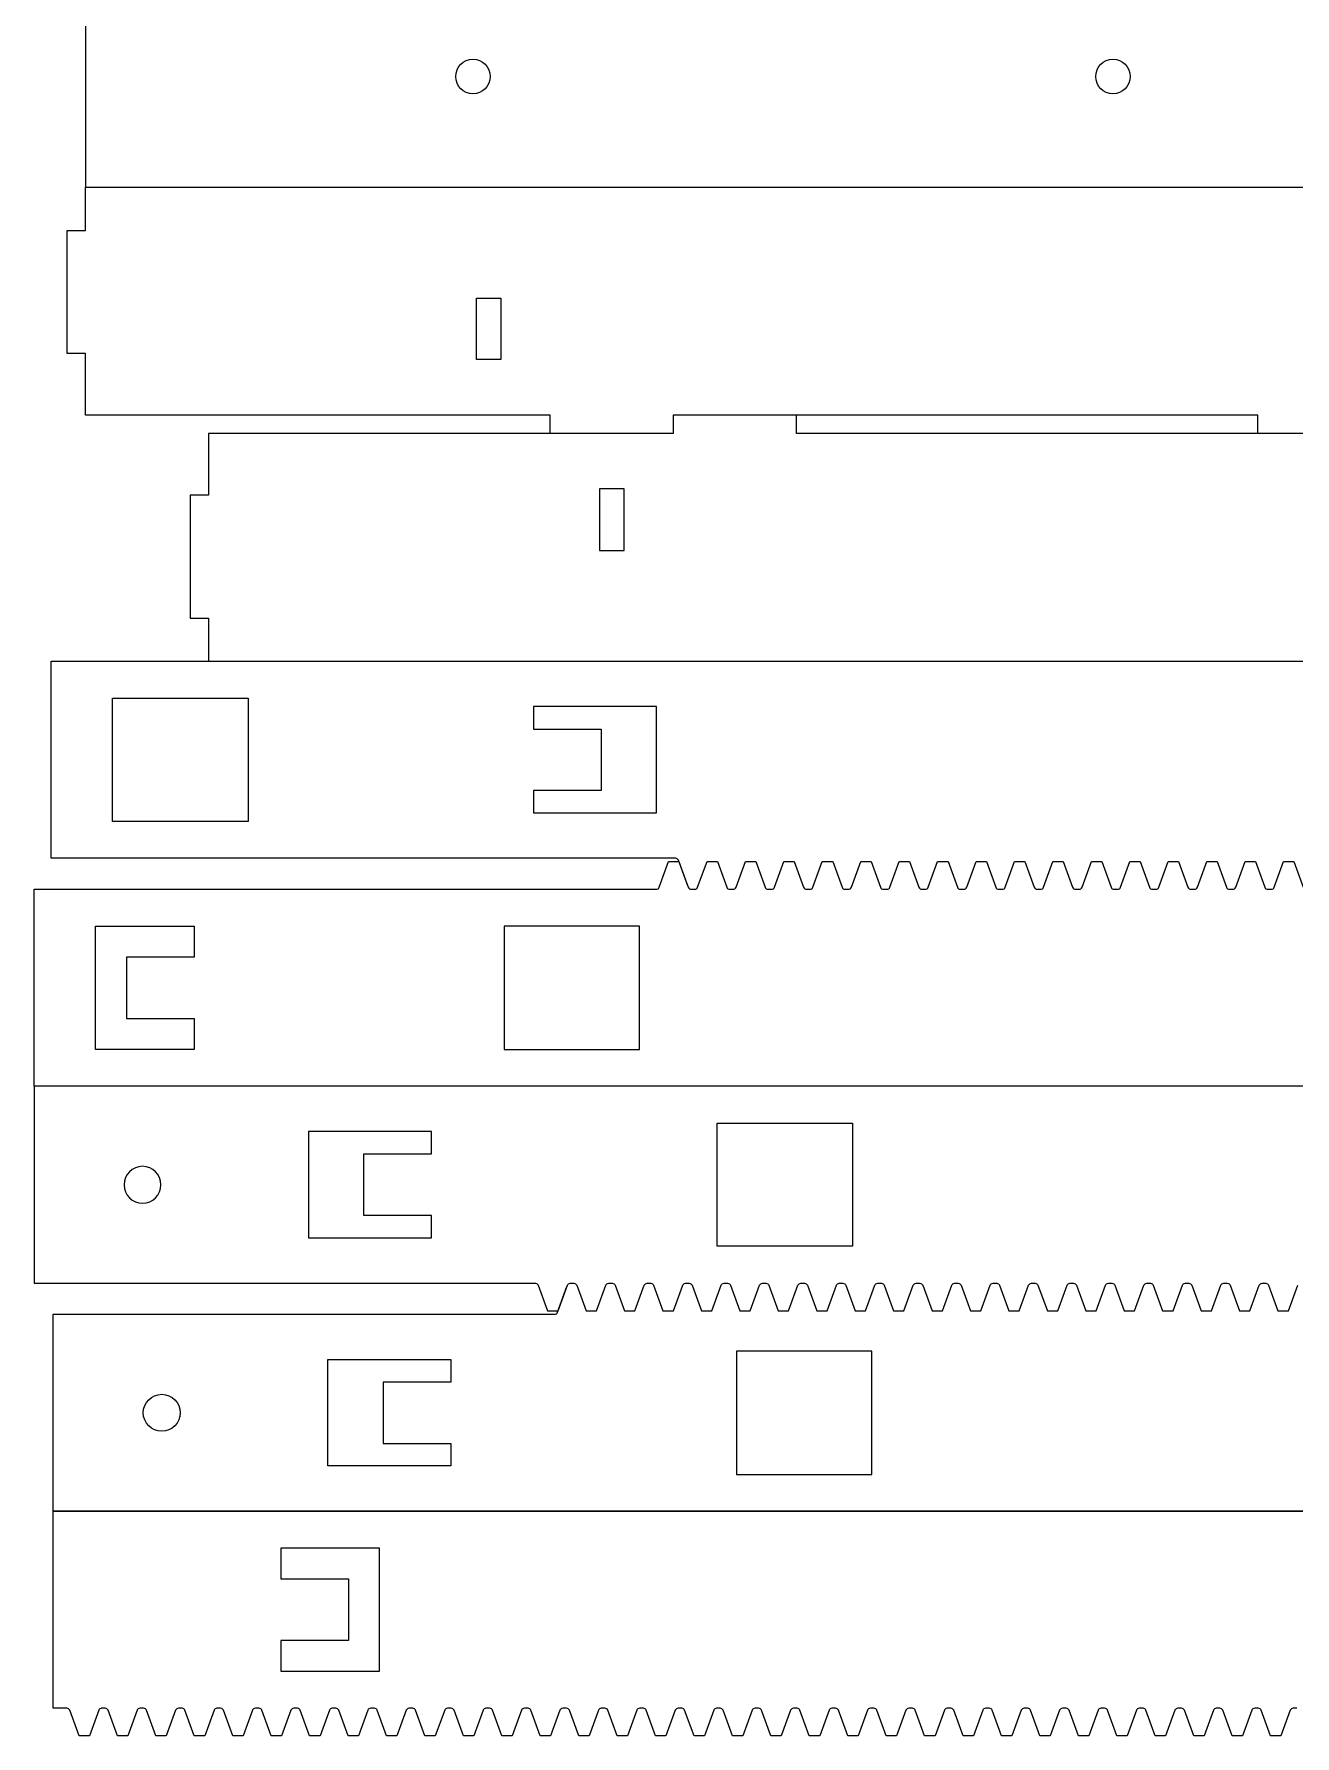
# Model space of a CAD drawing. Header units: millimetres. Extents: x -607 to 602, y -457 to -156.
# Drawn here: x -606.9 to -504.4, y -453 to -314.8 of the extents above; entities that cross this region are included whole.
import ezdxf

# ---------------------------------------------------------------- set-up
doc = ezdxf.new("R2010")
doc.units = ezdxf.units.MM
doc.header["$MEASUREMENT"] = 0
doc.layers.add('Default', color=7, linetype='Continuous')
doc.layers.add('PHOTOGATE_OBSTRU', color=7, linetype='Continuous')

msp = doc.modelspace()

# ---------------------------------------------------------------- linework, layer by layer
at = {"layer": 'Default', "color": 250, "lineweight": 9}
msp.add_lwpolyline([(-592.6738, -299.2266), (-592.6738, -312.7266), (-602.6738, -312.7266), (-602.6738, -327.2266)], dxfattribs=at)
at = {"layer": 'Default', "lineweight": 9}
for points in [[(-564.9238, -347.2266), (-564.9238, -345.7266), (-602.6738, -345.7266), (-602.6738, -340.7266), (-604.1738, -340.7266), (-604.1738, -330.7266), (-602.6738, -330.7266), (-602.6738, -327.2266), (-344.6738, -327.2266), (-344.6738, -330.7266), (-343.1738, -330.7266), (-343.1738, -340.7266), (-344.6738, -340.7266), (-344.6738, -345.7266), (-382.4238, -345.7266), (-382.4238, -347.2266), (-429.9238, -347.2266), (-429.9238, -345.7266)], [(-507.4238, -347.2266), (-507.4238, -345.7266), (-554.9238, -345.7266), (-554.9238, -347.2266), (-592.6738, -347.2266), (-592.6738, -352.2266), (-594.1738, -352.2266), (-594.1738, -362.2266), (-592.6738, -362.2266), (-592.6738, -365.7266), (-334.6738, -365.7266), (-334.6738, -362.2266), (-333.1738, -362.2266), (-333.1738, -352.2266), (-334.6738, -352.2266), (-334.6738, -347.2266), (-372.4238, -347.2266), (-372.4238, -345.7266)], [(-449.9238, -347.2266), (-449.9238, -345.7266), (-497.4238, -345.7266), (-497.4238, -347.2266), (-544.9238, -347.2266), (-544.9238, -345.7266)], [(-556.0664, -384.0816), (-555.3073, -381.9961), (-554.4645, -381.9961), (-553.7054, -384.0816)], [(-552.9436, -384.0816), (-552.1845, -381.9961), (-551.3417, -381.9961), (-550.5826, -384.0816)], [(-549.8208, -384.0816), (-549.0617, -381.9961), (-548.2189, -381.9961), (-547.4598, -384.0816)], [(-546.698, -384.0816), (-545.9389, -381.9961), (-545.0961, -381.9961), (-544.337, -384.0816)], [(-543.5752, -384.0816), (-542.8161, -381.9961), (-541.9732, -381.9961), (-541.2142, -384.0816)], [(-540.4524, -384.0816), (-539.6933, -381.9961), (-538.8504, -381.9961), (-538.0914, -384.0816)], [(-537.3296, -384.0816), (-536.5705, -381.9961), (-535.7276, -381.9961), (-534.9686, -384.0816)], [(-534.2067, -384.0816), (-533.4477, -381.9961), (-532.6048, -381.9961), (-531.8458, -384.0816)], [(-531.0839, -384.0816), (-530.3249, -381.9961), (-529.482, -381.9961), (-528.723, -384.0816)], [(-527.9611, -384.0816), (-527.2021, -381.9961), (-526.3592, -381.9961), (-525.6002, -384.0816)], [(-524.8383, -384.0816), (-524.0793, -381.9961), (-523.2364, -381.9961), (-522.4773, -384.0816)], [(-521.7155, -384.0816), (-520.9565, -381.9961), (-520.1136, -381.9961), (-519.3545, -384.0816)], [(-518.5927, -384.0816), (-517.8336, -381.9961), (-516.9908, -381.9961), (-516.2317, -384.0816)], [(-515.4699, -384.0816), (-514.7108, -381.9961), (-513.868, -381.9961), (-513.1089, -384.0816)], [(-512.3471, -384.0816), (-511.588, -381.9961), (-510.7452, -381.9961), (-509.9861, -384.0816)], [(-509.2243, -384.0816), (-508.4652, -381.9961), (-507.6224, -381.9961), (-506.8633, -384.0816)], [(-506.1015, -384.0816), (-505.3424, -381.9961), (-504.4996, -381.9961), (-503.7405, -384.0816)], [(-375.4705, -384.2461), (-324.5581, -384.2461), (-324.5581, -400.2461), (-606.8607, -400.2461), (-606.8607, -384.2461), (-556.3013, -384.2461)], [(-553.4705, -384.2461), (-553.1785, -384.2461)], [(-550.3477, -384.2461), (-550.0557, -384.2461)], [(-547.2249, -384.2461), (-546.9329, -384.2461)], [(-544.1021, -384.2461), (-543.8101, -384.2461)], [(-540.9793, -384.2461), (-540.6873, -384.2461)], [(-537.8565, -384.2461), (-537.5645, -384.2461)], [(-534.7336, -384.2461), (-534.4417, -384.2461)], [(-531.6108, -384.2461), (-531.3189, -384.2461)], [(-528.488, -384.2461), (-528.1961, -384.2461)], [(-525.3652, -384.2461), (-525.0732, -384.2461)], [(-522.2424, -384.2461), (-521.9504, -384.2461)], [(-519.1196, -384.2461), (-518.8276, -384.2461)], [(-515.9968, -384.2461), (-515.7048, -384.2461)], [(-512.874, -384.2461), (-512.582, -384.2461)], [(-509.7512, -384.2461), (-509.4592, -384.2461)], [(-506.6284, -384.2461), (-506.3364, -384.2461)], [(-385.294, -416.2461), (-384.1939, -416.2461), (-384.1939, -400.2461), (-606.8607, -400.2461), (-606.8607, -416.2461), (-566.1249, -416.2461)], [(-565.8899, -416.4106), (-565.1309, -418.4961), (-564.288, -418.4961), (-563.5289, -416.4106)], [(-563.294, -416.2461), (-563.002, -416.2461)], [(-562.7671, -416.4106), (-562.0081, -418.4961), (-561.1652, -418.4961), (-560.4061, -416.4106)], [(-560.1712, -416.2461), (-559.8792, -416.2461)], [(-559.6443, -416.4106), (-558.8853, -418.4961), (-558.0424, -418.4961), (-557.2833, -416.4106)], [(-557.0484, -416.2461), (-556.7564, -416.2461)], [(-556.5215, -416.4106), (-555.7624, -418.4961), (-554.9196, -418.4961), (-554.1605, -416.4106)], [(-553.9256, -416.2461), (-553.6336, -416.2461)], [(-553.3987, -416.4106), (-552.6396, -418.4961), (-551.7968, -418.4961), (-551.0377, -416.4106)], [(-550.8028, -416.2461), (-550.5108, -416.2461)], [(-550.2759, -416.4106), (-549.5168, -418.4961), (-548.674, -418.4961), (-547.9149, -416.4106)], [(-547.68, -416.2461), (-547.388, -416.2461)], [(-547.1531, -416.4106), (-546.394, -418.4961), (-545.5512, -418.4961), (-544.7921, -416.4106)], [(-544.5572, -416.2461), (-544.2652, -416.2461)], [(-544.0303, -416.4106), (-543.2712, -418.4961), (-542.4284, -418.4961), (-541.6693, -416.4106)], [(-541.4344, -416.2461), (-541.1424, -416.2461)], [(-540.9075, -416.4106), (-540.1484, -418.4961), (-539.3056, -418.4961), (-538.5465, -416.4106)], [(-538.3116, -416.2461), (-538.0196, -416.2461)], [(-537.7847, -416.4106), (-537.0256, -418.4961), (-536.1827, -418.4961), (-535.4237, -416.4106)], [(-535.1888, -416.2461), (-534.8968, -416.2461)], [(-534.6619, -416.4106), (-533.9028, -418.4961), (-533.0599, -418.4961), (-532.3009, -416.4106)], [(-532.066, -416.2461), (-531.774, -416.2461)], [(-531.5391, -416.4106), (-530.78, -418.4961), (-529.9371, -418.4961), (-529.1781, -416.4106)], [(-528.9431, -416.2461), (-528.6512, -416.2461)], [(-528.4162, -416.4106), (-527.6572, -418.4961), (-526.8143, -418.4961), (-526.0553, -416.4106)], [(-525.8203, -416.2461), (-525.5284, -416.2461)], [(-525.2934, -416.4106), (-524.5344, -418.4961), (-523.6915, -418.4961), (-522.9325, -416.4106)], [(-522.6975, -416.2461), (-522.4056, -416.2461)], [(-522.1706, -416.4106), (-521.4116, -418.4961), (-520.5687, -418.4961), (-519.8097, -416.4106)], [(-519.5747, -416.2461), (-519.2827, -416.2461)], [(-519.0478, -416.4106), (-518.2888, -418.4961), (-517.4459, -418.4961), (-516.6868, -416.4106)], [(-516.4519, -416.2461), (-516.1599, -416.2461)], [(-515.925, -416.4106), (-515.166, -418.4961), (-514.3231, -418.4961), (-513.564, -416.4106)], [(-513.3291, -416.2461), (-513.0371, -416.2461)], [(-512.8022, -416.4106), (-512.0431, -418.4961), (-511.2003, -418.4961), (-510.4412, -416.4106)], [(-510.2063, -416.2461), (-509.9143, -416.2461)], [(-509.6794, -416.4106), (-508.9203, -418.4961), (-508.0775, -418.4961), (-507.3184, -416.4106)], [(-507.0835, -416.2461), (-506.7915, -416.2461)], [(-506.5566, -416.4106), (-505.7975, -418.4961), (-504.9547, -418.4961), (-504.1956, -416.4106)], [(-604.1996, -450.7682), (-605.2997, -450.7682), (-605.2997, -434.7682), (-422.6329, -434.7682), (-422.6329, -450.7682), (-423.3688, -450.7682)], [(-601.6037, -450.9327), (-602.3628, -453.0182), (-603.2056, -453.0182), (-603.9647, -450.9327)], [(-601.0768, -450.7682), (-601.3688, -450.7682)], [(-598.4809, -450.9327), (-599.2399, -453.0182), (-600.0828, -453.0182), (-600.8419, -450.9327)], [(-597.954, -450.7682), (-598.246, -450.7682)], [(-595.3581, -450.9327), (-596.1171, -453.0182), (-596.96, -453.0182), (-597.7191, -450.9327)], [(-594.8312, -450.7682), (-595.1232, -450.7682)], [(-592.2353, -450.9327), (-592.9943, -453.0182), (-593.8372, -453.0182), (-594.5962, -450.9327)], [(-591.7084, -450.7682), (-592.0003, -450.7682)], [(-589.1125, -450.9327), (-589.8715, -453.0182), (-590.7144, -453.0182), (-591.4734, -450.9327)], [(-588.5856, -450.7682), (-588.8775, -450.7682)], [(-585.9897, -450.9327), (-586.7487, -453.0182), (-587.5916, -453.0182), (-588.3506, -450.9327)], [(-585.4627, -450.7682), (-585.7547, -450.7682)], [(-582.8668, -450.9327), (-583.6259, -453.0182), (-584.4688, -453.0182), (-585.2278, -450.9327)], [(-582.3399, -450.7682), (-582.6319, -450.7682)], [(-579.744, -450.9327), (-580.5031, -453.0182), (-581.346, -453.0182), (-582.105, -450.9327)], [(-579.2171, -450.7682), (-579.5091, -450.7682)], [(-576.6212, -450.9327), (-577.3803, -453.0182), (-578.2232, -453.0182), (-578.9822, -450.9327)], [(-576.0943, -450.7682), (-576.3863, -450.7682)], [(-573.4984, -450.9327), (-574.2575, -453.0182), (-575.1003, -453.0182), (-575.8594, -450.9327)], [(-572.9715, -450.7682), (-573.2635, -450.7682)], [(-570.3756, -450.9327), (-571.1347, -453.0182), (-571.9775, -453.0182), (-572.7366, -450.9327)], [(-569.8487, -450.7682), (-570.1407, -450.7682)], [(-567.2528, -450.9327), (-568.0119, -453.0182), (-568.8547, -453.0182), (-569.6138, -450.9327)], [(-566.7259, -450.7682), (-567.0179, -450.7682)], [(-564.13, -450.9327), (-564.8891, -453.0182), (-565.7319, -453.0182), (-566.491, -450.9327)], [(-563.6031, -450.7682), (-563.8951, -450.7682)], [(-561.0072, -450.9327), (-561.7663, -453.0182), (-562.6091, -453.0182), (-563.3682, -450.9327)], [(-560.4803, -450.7682), (-560.7723, -450.7682)], [(-557.8844, -450.9327), (-558.6435, -453.0182), (-559.4863, -453.0182), (-560.2454, -450.9327)], [(-557.3575, -450.7682), (-557.6495, -450.7682)], [(-554.7616, -450.9327), (-555.5206, -453.0182), (-556.3635, -453.0182), (-557.1226, -450.9327)], [(-554.2347, -450.7682), (-554.5267, -450.7682)], [(-551.6388, -450.9327), (-552.3978, -453.0182), (-553.2407, -453.0182), (-553.9998, -450.9327)], [(-551.1119, -450.7682), (-551.4039, -450.7682)], [(-548.516, -450.9327), (-549.275, -453.0182), (-550.1179, -453.0182), (-550.8769, -450.9327)], [(-547.9891, -450.7682), (-548.281, -450.7682)], [(-545.3932, -450.9327), (-546.1522, -453.0182), (-546.9951, -453.0182), (-547.7541, -450.9327)], [(-544.8663, -450.7682), (-545.1582, -450.7682)], [(-542.2704, -450.9327), (-543.0294, -453.0182), (-543.8723, -453.0182), (-544.6313, -450.9327)], [(-541.7435, -450.7682), (-542.0354, -450.7682)], [(-539.1475, -450.9327), (-539.9066, -453.0182), (-540.7495, -453.0182), (-541.5085, -450.9327)], [(-538.6206, -450.7682), (-538.9126, -450.7682)], [(-536.0247, -450.9327), (-536.7838, -453.0182), (-537.6267, -453.0182), (-538.3857, -450.9327)], [(-535.4978, -450.7682), (-535.7898, -450.7682)], [(-532.9019, -450.9327), (-533.661, -453.0182), (-534.5039, -453.0182), (-535.2629, -450.9327)], [(-532.375, -450.7682), (-532.667, -450.7682)], [(-529.7791, -450.9327), (-530.5382, -453.0182), (-531.381, -453.0182), (-532.1401, -450.9327)], [(-529.2522, -450.7682), (-529.5442, -450.7682)], [(-526.6563, -450.9327), (-527.4154, -453.0182), (-528.2582, -453.0182), (-529.0173, -450.9327)], [(-526.1294, -450.7682), (-526.4214, -450.7682)], [(-523.5335, -450.9327), (-524.2926, -453.0182), (-525.1354, -453.0182), (-525.8945, -450.9327)], [(-523.0066, -450.7682), (-523.2986, -450.7682)], [(-520.4107, -450.9327), (-521.1698, -453.0182), (-522.0126, -453.0182), (-522.7717, -450.9327)], [(-519.8838, -450.7682), (-520.1758, -450.7682)], [(-517.2879, -450.9327), (-518.047, -453.0182), (-518.8898, -453.0182), (-519.6489, -450.9327)], [(-516.761, -450.7682), (-517.053, -450.7682)], [(-514.1651, -450.9327), (-514.9242, -453.0182), (-515.767, -453.0182), (-516.5261, -450.9327)], [(-513.6382, -450.7682), (-513.9302, -450.7682)], [(-511.0423, -450.9327), (-511.8013, -453.0182), (-512.6442, -453.0182), (-513.4033, -450.9327)], [(-510.5154, -450.7682), (-510.8074, -450.7682)], [(-507.9195, -450.9327), (-508.6785, -453.0182), (-509.5214, -453.0182), (-510.2805, -450.9327)], [(-507.3926, -450.7682), (-507.6846, -450.7682)], [(-504.7967, -450.9327), (-505.5557, -453.0182), (-506.3986, -453.0182), (-507.1577, -450.9327)], [(-504.2698, -450.7682), (-504.5617, -450.7682)]]:
    msp.add_lwpolyline(points, dxfattribs=at)
at = {"layer": 'Default', "color": 240, "lineweight": 9}
for points in [[(-568.9238, -341.2261), (-570.9238, -341.2261), (-570.9238, -336.2261), (-568.9238, -336.2261), (-568.9238, -341.2261)], [(-558.9238, -351.7271), (-560.9238, -351.7271), (-560.9238, -356.7271), (-558.9238, -356.7271), (-558.9238, -351.7271)], [(-593.8586, -387.2461), (-593.8586, -389.7461), (-599.3586, -389.7461), (-599.3586, -394.7461), (-593.8586, -394.7461), (-593.8586, -397.2461), (-601.8586, -397.2461), (-601.8586, -387.2461), (-593.8586, -387.2461)], [(-557.6576, -397.2461), (-557.6576, -387.2461), (-568.6576, -387.2461), (-568.6576, -397.2461), (-557.6576, -397.2461)], [(-540.3625, -403.2461), (-540.3625, -413.2461), (-551.3625, -413.2461), (-551.3625, -403.2461), (-540.3625, -403.2461)], [(-580.0598, -405.7461), (-574.5598, -405.7461), (-574.5598, -403.9266), (-584.5598, -403.9266), (-584.5598, -412.5656), (-574.5598, -412.5656), (-574.5598, -410.7461), (-580.0598, -410.7461), (-580.0598, -405.7461)], [(-586.8015, -437.7682), (-586.8015, -440.2682), (-581.3015, -440.2682), (-581.3015, -445.2682), (-586.8015, -445.2682), (-586.8015, -447.7682), (-578.8015, -447.7682), (-578.8015, -437.7682), (-586.8015, -437.7682)]]:
    msp.add_lwpolyline(points, dxfattribs=at)
for points in [[(-569.8038, -318.2266), (-569.8038, -317.4534), (-570.4306, -316.8266), (-571.2038, -316.8266), (-571.977, -316.8266), (-572.6038, -317.4534), (-572.6038, -318.2266), (-572.6039, -318.9998), (-571.9771, -319.6266), (-571.2039, -319.6266), (-570.4307, -319.6266), (-569.8039, -318.9998), (-569.8038, -318.2266)], [(-517.8038, -318.2266), (-517.8038, -317.4534), (-518.4306, -316.8266), (-519.2038, -316.8266), (-519.977, -316.8266), (-520.6038, -317.4534), (-520.6038, -318.2266), (-520.6039, -318.9998), (-519.9771, -319.6266), (-519.2039, -319.6266), (-518.4307, -319.6266), (-517.8039, -318.9998), (-517.8038, -318.2266)], [(-596.5451, -408.2461), (-596.5451, -409.0746), (-597.2167, -409.7461), (-598.0451, -409.7461), (-598.8735, -409.7461), (-599.5451, -409.0746), (-599.5451, -408.2461), (-599.5451, -407.4177), (-598.8735, -406.7461), (-598.0451, -406.7461), (-597.2167, -406.7461), (-596.5451, -407.4177), (-596.5451, -408.2461)]]:
    msp.add_open_spline(points, degree=3, knots=[0, 0, 0, 0, 1, 1, 1, 2, 2, 2, 3, 3, 3, 4, 4, 4, 4], dxfattribs=at)
at = {"layer": 'Default', "lineweight": 9}
for points in [[(-556.3013, -384.2461), (-556.1962, -384.2461), (-556.1023, -384.1803), (-556.0664, -384.0816)], [(-553.7054, -384.0816), (-553.6695, -384.1803), (-553.5756, -384.2461), (-553.4705, -384.2461)], [(-553.1785, -384.2461), (-553.0734, -384.2461), (-552.9795, -384.1803), (-552.9436, -384.0816)], [(-550.5826, -384.0816), (-550.5467, -384.1803), (-550.4528, -384.2461), (-550.3477, -384.2461)], [(-550.0557, -384.2461), (-549.9506, -384.2461), (-549.8567, -384.1803), (-549.8208, -384.0816)], [(-547.4598, -384.0816), (-547.4239, -384.1803), (-547.33, -384.2461), (-547.2249, -384.2461)], [(-546.9329, -384.2461), (-546.8278, -384.2461), (-546.7339, -384.1803), (-546.698, -384.0816)], [(-544.337, -384.0816), (-544.301, -384.1803), (-544.2072, -384.2461), (-544.1021, -384.2461)], [(-543.8101, -384.2461), (-543.705, -384.2461), (-543.6111, -384.1803), (-543.5752, -384.0816)], [(-541.2142, -384.0816), (-541.1782, -384.1803), (-541.0844, -384.2461), (-540.9793, -384.2461)], [(-540.6873, -384.2461), (-540.5822, -384.2461), (-540.4883, -384.1803), (-540.4524, -384.0816)], [(-538.0914, -384.0816), (-538.0554, -384.1803), (-537.9616, -384.2461), (-537.8565, -384.2461)], [(-537.5645, -384.2461), (-537.4594, -384.2461), (-537.3655, -384.1803), (-537.3296, -384.0816)], [(-534.9686, -384.0816), (-534.9326, -384.1803), (-534.8387, -384.2461), (-534.7336, -384.2461)], [(-534.4417, -384.2461), (-534.3366, -384.2461), (-534.2427, -384.1803), (-534.2067, -384.0816)], [(-531.8458, -384.0816), (-531.8098, -384.1803), (-531.7159, -384.2461), (-531.6108, -384.2461)], [(-531.3189, -384.2461), (-531.2138, -384.2461), (-531.1199, -384.1803), (-531.0839, -384.0816)], [(-528.723, -384.0816), (-528.687, -384.1803), (-528.5931, -384.2461), (-528.488, -384.2461)], [(-528.1961, -384.2461), (-528.091, -384.2461), (-527.9971, -384.1803), (-527.9611, -384.0816)], [(-525.6002, -384.0816), (-525.5642, -384.1803), (-525.4703, -384.2461), (-525.3652, -384.2461)], [(-525.0732, -384.2461), (-524.9681, -384.2461), (-524.8743, -384.1803), (-524.8383, -384.0816)], [(-522.4773, -384.0816), (-522.4414, -384.1803), (-522.3475, -384.2461), (-522.2424, -384.2461)], [(-521.9504, -384.2461), (-521.8453, -384.2461), (-521.7515, -384.1803), (-521.7155, -384.0816)], [(-519.3545, -384.0816), (-519.3186, -384.1803), (-519.2247, -384.2461), (-519.1196, -384.2461)], [(-518.8276, -384.2461), (-518.7225, -384.2461), (-518.6287, -384.1803), (-518.5927, -384.0816)], [(-516.2317, -384.0816), (-516.1958, -384.1803), (-516.1019, -384.2461), (-515.9968, -384.2461)], [(-515.7048, -384.2461), (-515.5997, -384.2461), (-515.5058, -384.1803), (-515.4699, -384.0816)], [(-513.1089, -384.0816), (-513.073, -384.1803), (-512.9791, -384.2461), (-512.874, -384.2461)], [(-512.582, -384.2461), (-512.4769, -384.2461), (-512.383, -384.1803), (-512.3471, -384.0816)], [(-509.9861, -384.0816), (-509.9502, -384.1803), (-509.8563, -384.2461), (-509.7512, -384.2461)], [(-509.4592, -384.2461), (-509.3541, -384.2461), (-509.2602, -384.1803), (-509.2243, -384.0816)], [(-506.8633, -384.0816), (-506.8274, -384.1803), (-506.7335, -384.2461), (-506.6284, -384.2461)], [(-506.3364, -384.2461), (-506.2313, -384.2461), (-506.1374, -384.1803), (-506.1015, -384.0816)], [(-566.1249, -416.2461), (-566.0198, -416.2461), (-565.9259, -416.3119), (-565.8899, -416.4106)], [(-563.5289, -416.4106), (-563.493, -416.3119), (-563.3991, -416.2461), (-563.294, -416.2461)], [(-563.002, -416.2461), (-562.8969, -416.2461), (-562.8031, -416.3119), (-562.7671, -416.4106)], [(-560.4061, -416.4106), (-560.3702, -416.3119), (-560.2763, -416.2461), (-560.1712, -416.2461)], [(-559.8792, -416.2461), (-559.7741, -416.2461), (-559.6803, -416.3119), (-559.6443, -416.4106)], [(-557.2833, -416.4106), (-557.2474, -416.3119), (-557.1535, -416.2461), (-557.0484, -416.2461)], [(-556.7564, -416.2461), (-556.6513, -416.2461), (-556.5575, -416.3119), (-556.5215, -416.4106)], [(-554.1605, -416.4106), (-554.1246, -416.3119), (-554.0307, -416.2461), (-553.9256, -416.2461)], [(-553.6336, -416.2461), (-553.5285, -416.2461), (-553.4346, -416.3119), (-553.3987, -416.4106)], [(-551.0377, -416.4106), (-551.0018, -416.3119), (-550.9079, -416.2461), (-550.8028, -416.2461)], [(-550.5108, -416.2461), (-550.4057, -416.2461), (-550.3118, -416.3119), (-550.2759, -416.4106)], [(-547.9149, -416.4106), (-547.879, -416.3119), (-547.7851, -416.2461), (-547.68, -416.2461)], [(-547.388, -416.2461), (-547.2829, -416.2461), (-547.189, -416.3119), (-547.1531, -416.4106)], [(-544.7921, -416.4106), (-544.7562, -416.3119), (-544.6623, -416.2461), (-544.5572, -416.2461)], [(-544.2652, -416.2461), (-544.1601, -416.2461), (-544.0662, -416.3119), (-544.0303, -416.4106)], [(-541.6693, -416.4106), (-541.6334, -416.3119), (-541.5395, -416.2461), (-541.4344, -416.2461)], [(-541.1424, -416.2461), (-541.0373, -416.2461), (-540.9434, -416.3119), (-540.9075, -416.4106)], [(-538.5465, -416.4106), (-538.5105, -416.3119), (-538.4167, -416.2461), (-538.3116, -416.2461)], [(-538.0196, -416.2461), (-537.9145, -416.2461), (-537.8206, -416.3119), (-537.7847, -416.4106)], [(-535.4237, -416.4106), (-535.3877, -416.3119), (-535.2939, -416.2461), (-535.1888, -416.2461)], [(-534.8968, -416.2461), (-534.7917, -416.2461), (-534.6978, -416.3119), (-534.6619, -416.4106)], [(-532.3009, -416.4106), (-532.2649, -416.3119), (-532.1711, -416.2461), (-532.066, -416.2461)], [(-531.774, -416.2461), (-531.6689, -416.2461), (-531.575, -416.3119), (-531.5391, -416.4106)], [(-529.1781, -416.4106), (-529.1421, -416.3119), (-529.0482, -416.2461), (-528.9431, -416.2461)], [(-528.6512, -416.2461), (-528.5461, -416.2461), (-528.4522, -416.3119), (-528.4162, -416.4106)], [(-526.0553, -416.4106), (-526.0193, -416.3119), (-525.9254, -416.2461), (-525.8203, -416.2461)], [(-525.5284, -416.2461), (-525.4233, -416.2461), (-525.3294, -416.3119), (-525.2934, -416.4106)], [(-522.9325, -416.4106), (-522.8965, -416.3119), (-522.8026, -416.2461), (-522.6975, -416.2461)], [(-522.4056, -416.2461), (-522.3005, -416.2461), (-522.2066, -416.3119), (-522.1706, -416.4106)], [(-519.8097, -416.4106), (-519.7737, -416.3119), (-519.6798, -416.2461), (-519.5747, -416.2461)], [(-519.2827, -416.2461), (-519.1776, -416.2461), (-519.0838, -416.3119), (-519.0478, -416.4106)], [(-516.6868, -416.4106), (-516.6509, -416.3119), (-516.557, -416.2461), (-516.4519, -416.2461)], [(-516.1599, -416.2461), (-516.0548, -416.2461), (-515.961, -416.3119), (-515.925, -416.4106)], [(-513.564, -416.4106), (-513.5281, -416.3119), (-513.4342, -416.2461), (-513.3291, -416.2461)], [(-513.0371, -416.2461), (-512.932, -416.2461), (-512.8382, -416.3119), (-512.8022, -416.4106)], [(-510.4412, -416.4106), (-510.4053, -416.3119), (-510.3114, -416.2461), (-510.2063, -416.2461)], [(-509.9143, -416.2461), (-509.8092, -416.2461), (-509.7153, -416.3119), (-509.6794, -416.4106)], [(-507.3184, -416.4106), (-507.2825, -416.3119), (-507.1886, -416.2461), (-507.0835, -416.2461)], [(-506.7915, -416.2461), (-506.6864, -416.2461), (-506.5925, -416.3119), (-506.5566, -416.4106)], [(-603.9647, -450.9327), (-604.0006, -450.834), (-604.0945, -450.7682), (-604.1996, -450.7682)], [(-601.3688, -450.7682), (-601.4739, -450.7682), (-601.5677, -450.834), (-601.6037, -450.9327)], [(-600.8419, -450.9327), (-600.8778, -450.834), (-600.9717, -450.7682), (-601.0768, -450.7682)], [(-598.246, -450.7682), (-598.3511, -450.7682), (-598.4449, -450.834), (-598.4809, -450.9327)], [(-597.7191, -450.9327), (-597.755, -450.834), (-597.8489, -450.7682), (-597.954, -450.7682)], [(-595.1232, -450.7682), (-595.2283, -450.7682), (-595.3221, -450.834), (-595.3581, -450.9327)], [(-594.5962, -450.9327), (-594.6322, -450.834), (-594.7261, -450.7682), (-594.8312, -450.7682)], [(-592.0003, -450.7682), (-592.1054, -450.7682), (-592.1993, -450.834), (-592.2353, -450.9327)], [(-591.4734, -450.9327), (-591.5094, -450.834), (-591.6033, -450.7682), (-591.7084, -450.7682)], [(-588.8775, -450.7682), (-588.9826, -450.7682), (-589.0765, -450.834), (-589.1125, -450.9327)], [(-588.3506, -450.9327), (-588.3866, -450.834), (-588.4805, -450.7682), (-588.5856, -450.7682)], [(-585.7547, -450.7682), (-585.8598, -450.7682), (-585.9537, -450.834), (-585.9897, -450.9327)], [(-585.2278, -450.9327), (-585.2638, -450.834), (-585.3577, -450.7682), (-585.4627, -450.7682)], [(-582.6319, -450.7682), (-582.737, -450.7682), (-582.8309, -450.834), (-582.8668, -450.9327)], [(-582.105, -450.9327), (-582.141, -450.834), (-582.2348, -450.7682), (-582.3399, -450.7682)], [(-579.5091, -450.7682), (-579.6142, -450.7682), (-579.7081, -450.834), (-579.744, -450.9327)], [(-578.9822, -450.9327), (-579.0182, -450.834), (-579.112, -450.7682), (-579.2171, -450.7682)], [(-576.3863, -450.7682), (-576.4914, -450.7682), (-576.5853, -450.834), (-576.6212, -450.9327)], [(-575.8594, -450.9327), (-575.8954, -450.834), (-575.9892, -450.7682), (-576.0943, -450.7682)], [(-573.2635, -450.7682), (-573.3686, -450.7682), (-573.4625, -450.834), (-573.4984, -450.9327)], [(-572.7366, -450.9327), (-572.7725, -450.834), (-572.8664, -450.7682), (-572.9715, -450.7682)], [(-570.1407, -450.7682), (-570.2458, -450.7682), (-570.3397, -450.834), (-570.3756, -450.9327)], [(-569.6138, -450.9327), (-569.6497, -450.834), (-569.7436, -450.7682), (-569.8487, -450.7682)], [(-567.0179, -450.7682), (-567.123, -450.7682), (-567.2169, -450.834), (-567.2528, -450.9327)], [(-566.491, -450.9327), (-566.5269, -450.834), (-566.6208, -450.7682), (-566.7259, -450.7682)], [(-563.8951, -450.7682), (-564.0002, -450.7682), (-564.0941, -450.834), (-564.13, -450.9327)], [(-563.3682, -450.9327), (-563.4041, -450.834), (-563.498, -450.7682), (-563.6031, -450.7682)], [(-560.7723, -450.7682), (-560.8774, -450.7682), (-560.9713, -450.834), (-561.0072, -450.9327)], [(-560.2454, -450.9327), (-560.2813, -450.834), (-560.3752, -450.7682), (-560.4803, -450.7682)], [(-557.6495, -450.7682), (-557.7546, -450.7682), (-557.8484, -450.834), (-557.8844, -450.9327)], [(-557.1226, -450.9327), (-557.1585, -450.834), (-557.2524, -450.7682), (-557.3575, -450.7682)], [(-554.5267, -450.7682), (-554.6318, -450.7682), (-554.7256, -450.834), (-554.7616, -450.9327)], [(-553.9998, -450.9327), (-554.0357, -450.834), (-554.1296, -450.7682), (-554.2347, -450.7682)], [(-551.4039, -450.7682), (-551.509, -450.7682), (-551.6028, -450.834), (-551.6388, -450.9327)], [(-550.8769, -450.9327), (-550.9129, -450.834), (-551.0068, -450.7682), (-551.1119, -450.7682)], [(-548.281, -450.7682), (-548.3861, -450.7682), (-548.48, -450.834), (-548.516, -450.9327)], [(-547.7541, -450.9327), (-547.7901, -450.834), (-547.884, -450.7682), (-547.9891, -450.7682)], [(-545.1582, -450.7682), (-545.2633, -450.7682), (-545.3572, -450.834), (-545.3932, -450.9327)], [(-544.6313, -450.9327), (-544.6673, -450.834), (-544.7612, -450.7682), (-544.8663, -450.7682)], [(-542.0354, -450.7682), (-542.1405, -450.7682), (-542.2344, -450.834), (-542.2704, -450.9327)], [(-541.5085, -450.9327), (-541.5445, -450.834), (-541.6384, -450.7682), (-541.7435, -450.7682)], [(-538.9126, -450.7682), (-539.0177, -450.7682), (-539.1116, -450.834), (-539.1475, -450.9327)], [(-538.3857, -450.9327), (-538.4217, -450.834), (-538.5155, -450.7682), (-538.6206, -450.7682)], [(-535.7898, -450.7682), (-535.8949, -450.7682), (-535.9888, -450.834), (-536.0247, -450.9327)], [(-535.2629, -450.9327), (-535.2989, -450.834), (-535.3927, -450.7682), (-535.4978, -450.7682)], [(-532.667, -450.7682), (-532.7721, -450.7682), (-532.866, -450.834), (-532.9019, -450.9327)], [(-532.1401, -450.9327), (-532.1761, -450.834), (-532.2699, -450.7682), (-532.375, -450.7682)], [(-529.5442, -450.7682), (-529.6493, -450.7682), (-529.7432, -450.834), (-529.7791, -450.9327)], [(-529.0173, -450.9327), (-529.0532, -450.834), (-529.1471, -450.7682), (-529.2522, -450.7682)], [(-526.4214, -450.7682), (-526.5265, -450.7682), (-526.6204, -450.834), (-526.6563, -450.9327)], [(-525.8945, -450.9327), (-525.9304, -450.834), (-526.0243, -450.7682), (-526.1294, -450.7682)], [(-523.2986, -450.7682), (-523.4037, -450.7682), (-523.4976, -450.834), (-523.5335, -450.9327)], [(-522.7717, -450.9327), (-522.8076, -450.834), (-522.9015, -450.7682), (-523.0066, -450.7682)], [(-520.1758, -450.7682), (-520.2809, -450.7682), (-520.3748, -450.834), (-520.4107, -450.9327)], [(-519.6489, -450.9327), (-519.6848, -450.834), (-519.7787, -450.7682), (-519.8838, -450.7682)], [(-517.053, -450.7682), (-517.1581, -450.7682), (-517.252, -450.834), (-517.2879, -450.9327)], [(-516.5261, -450.9327), (-516.562, -450.834), (-516.6559, -450.7682), (-516.761, -450.7682)], [(-513.9302, -450.7682), (-514.0353, -450.7682), (-514.1291, -450.834), (-514.1651, -450.9327)], [(-513.4033, -450.9327), (-513.4392, -450.834), (-513.5331, -450.7682), (-513.6382, -450.7682)], [(-510.8074, -450.7682), (-510.9125, -450.7682), (-511.0063, -450.834), (-511.0423, -450.9327)], [(-510.2805, -450.9327), (-510.3164, -450.834), (-510.4103, -450.7682), (-510.5154, -450.7682)], [(-507.6846, -450.7682), (-507.7897, -450.7682), (-507.8835, -450.834), (-507.9195, -450.9327)], [(-507.1577, -450.9327), (-507.1936, -450.834), (-507.2875, -450.7682), (-507.3926, -450.7682)], [(-504.5617, -450.7682), (-504.6668, -450.7682), (-504.7607, -450.834), (-504.7967, -450.9327)]]:
    msp.add_open_spline(points, degree=3, dxfattribs=at)
at = {"layer": 'PHOTOGATE_OBSTRU', "lineweight": 9}
for points in [[(-554.7404, -381.7266), (-605.4764, -381.7266), (-605.4764, -365.7266), (-323.1738, -365.7266), (-323.1738, -381.7266), (-373.9096, -381.7266)], [(-553.7465, -383.9766), (-554.5055, -381.8911)], [(-564.3289, -418.6037), (-563.5698, -416.5182)], [(-383.733, -418.7682), (-382.6329, -418.7682), (-382.6329, -434.7682), (-605.2997, -434.7682), (-605.2997, -418.7682), (-564.5638, -418.7682)]]:
    msp.add_lwpolyline(points, dxfattribs=at)
at = {"layer": 'PHOTOGATE_OBSTRU', "color": 240, "lineweight": 9}
for points in [[(-600.4764, -368.7266), (-589.4764, -368.7266), (-589.4764, -378.7266), (-600.4764, -378.7266), (-600.4764, -368.7266)], [(-560.7756, -376.2266), (-566.2756, -376.2266), (-566.2756, -378.0461), (-556.2756, -378.0461), (-556.2756, -369.4072), (-566.2756, -369.4072), (-566.2756, -371.2266), (-560.7756, -371.2266), (-560.7756, -376.2266)], [(-578.4988, -429.2682), (-572.9988, -429.2682), (-572.9988, -431.0877), (-582.9988, -431.0877), (-582.9988, -422.4487), (-572.9988, -422.4487), (-572.9988, -424.2682), (-578.4988, -424.2682), (-578.4988, -429.2682)], [(-538.8015, -431.7682), (-538.8015, -421.7682), (-549.8015, -421.7682), (-549.8015, -431.7682), (-538.8015, -431.7682)]]:
    msp.add_lwpolyline(points, dxfattribs=at)
at = {"layer": 'PHOTOGATE_OBSTRU', "lineweight": 9}
for points in [[(-554.5055, -381.8911), (-554.5415, -381.7924), (-554.6354, -381.7266), (-554.7404, -381.7266)], [(-564.5638, -418.7682), (-564.4587, -418.7682), (-564.3649, -418.7024), (-564.3289, -418.6037)]]:
    msp.add_open_spline(points, degree=3, dxfattribs=at)
at = {"layer": 'PHOTOGATE_OBSTRU', "color": 240, "lineweight": 9}
msp.add_open_spline([(-594.9841, -426.7682), (-594.9841, -425.9398), (-595.6557, -425.2682), (-596.4841, -425.2682), (-597.3125, -425.2682), (-597.9841, -425.9397), (-597.9841, -426.7682), (-597.9841, -427.5966), (-597.3125, -428.2682), (-596.4841, -428.2682), (-595.6557, -428.2682), (-594.9841, -427.5966), (-594.9841, -426.7682)], degree=3, knots=[0, 0, 0, 0, 1, 1, 1, 2, 2, 2, 3, 3, 3, 4, 4, 4, 4], dxfattribs=at)

doc.saveas('drawing.dxf')
